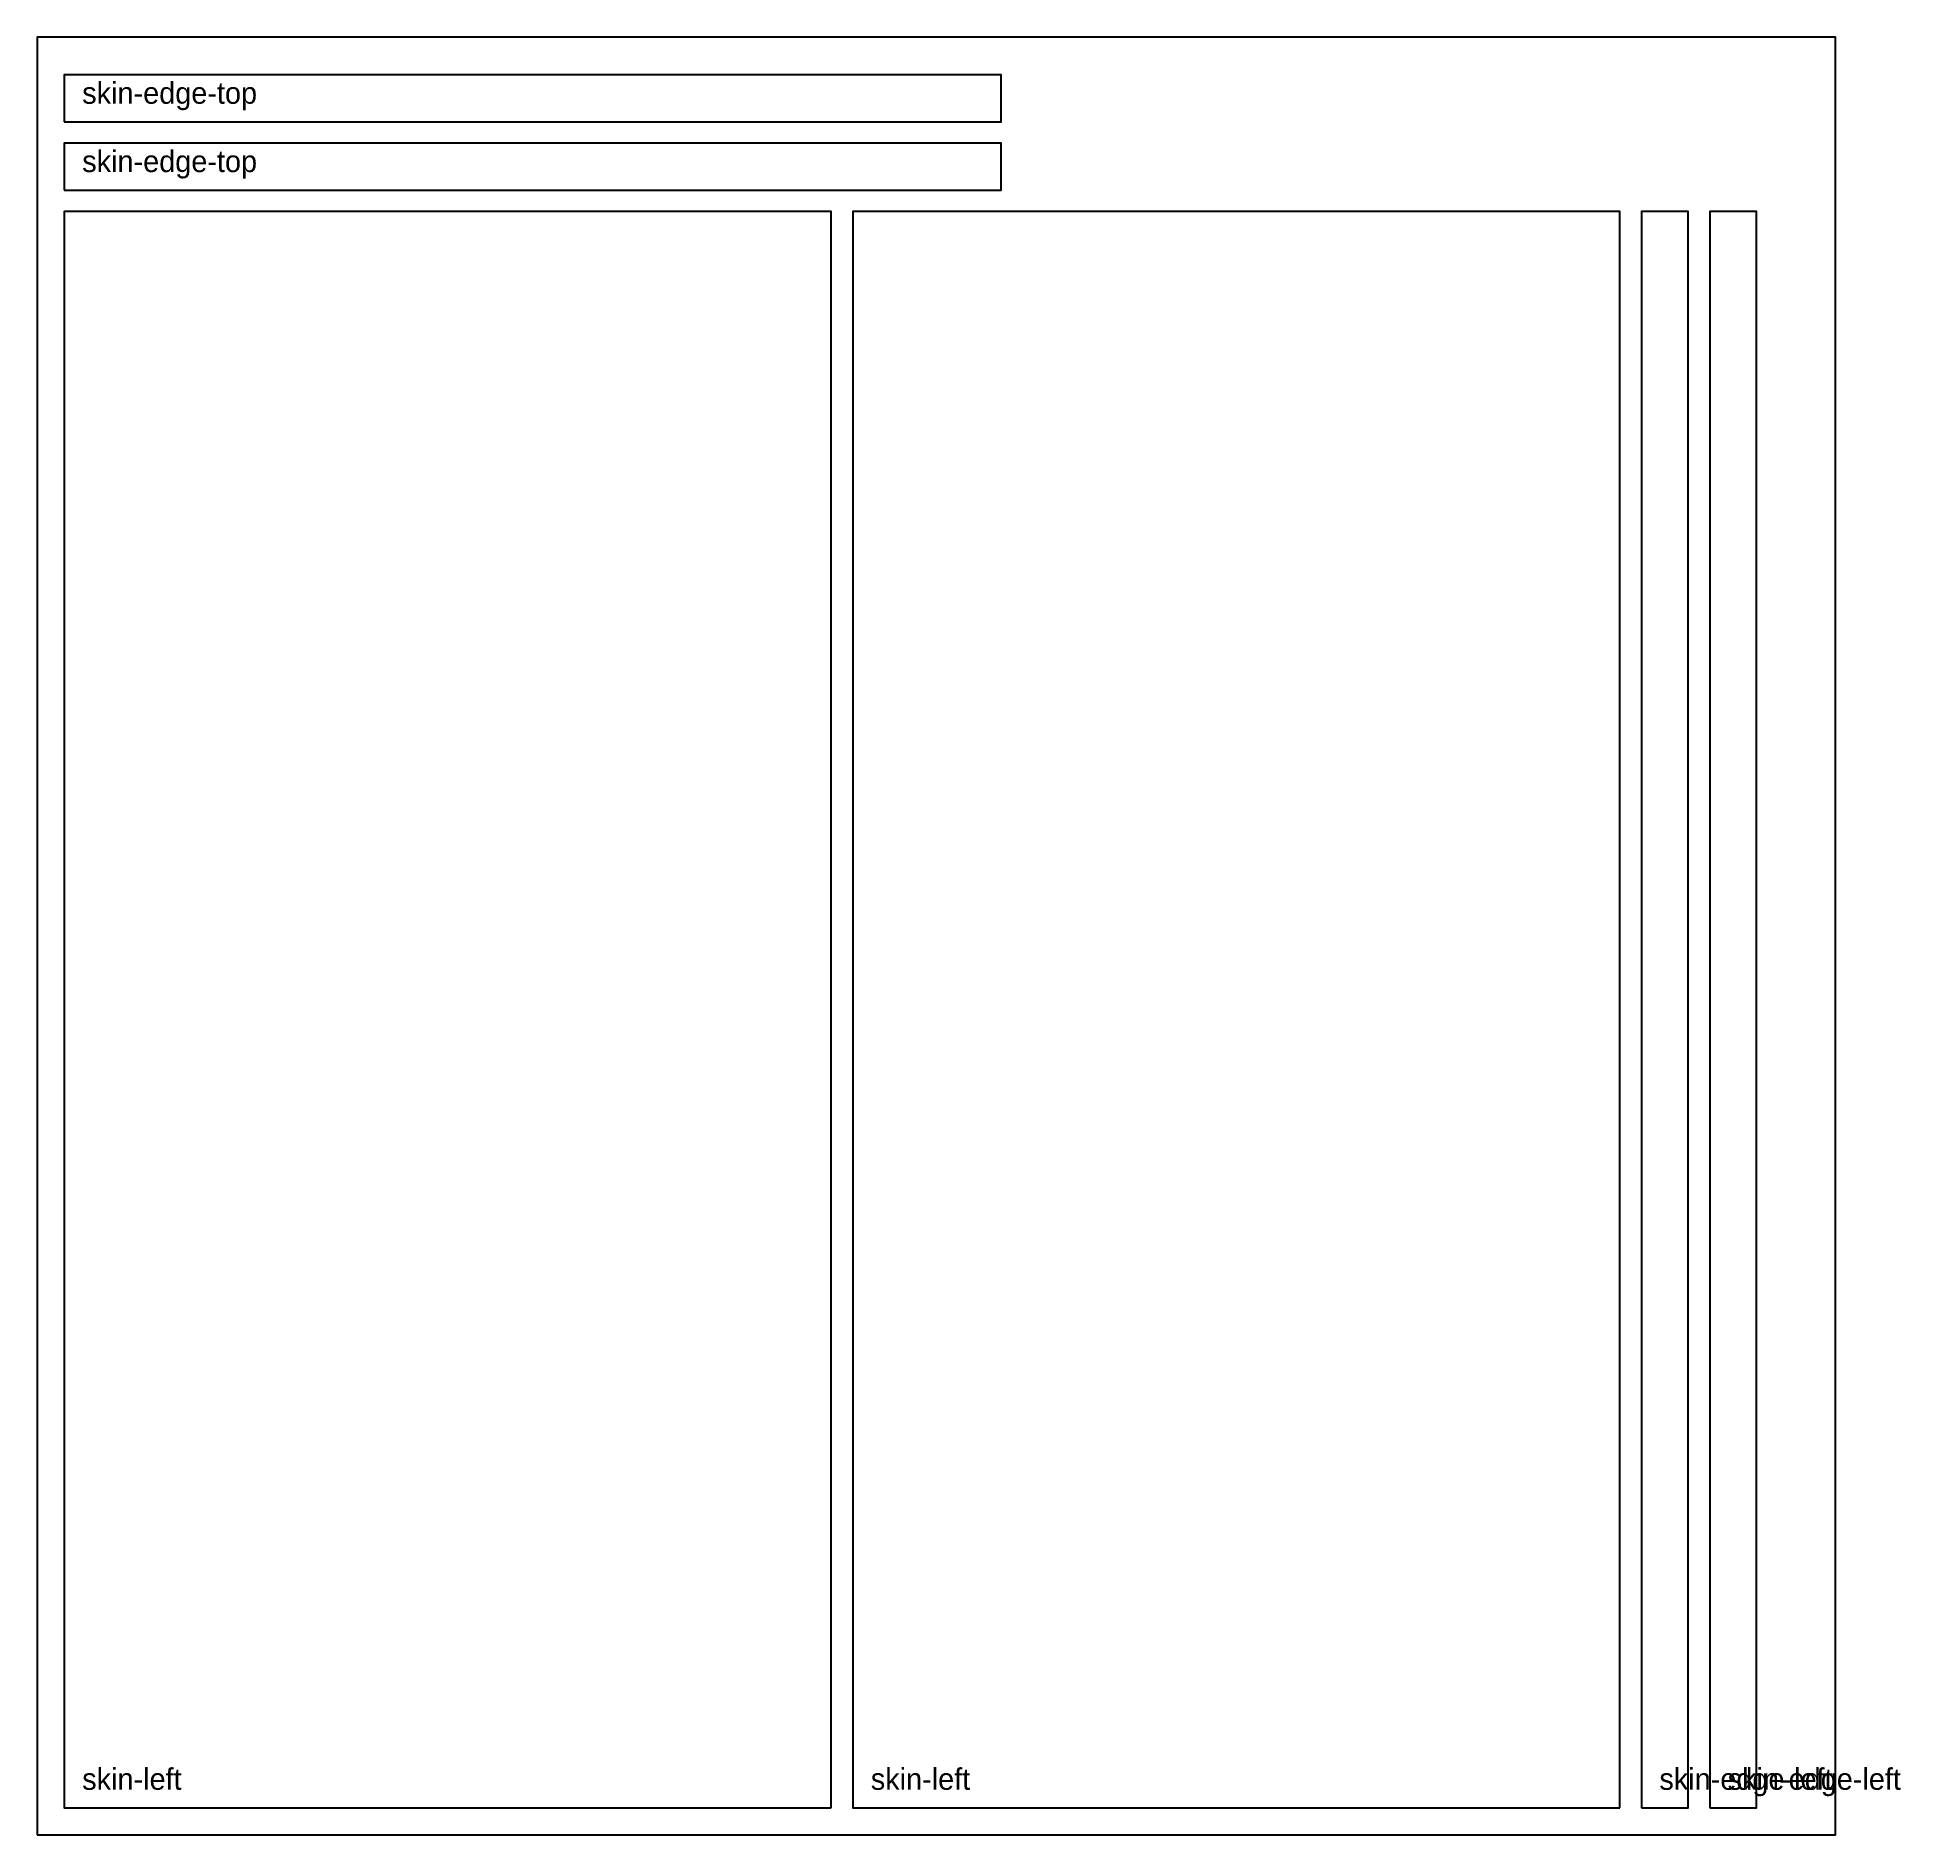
# Model space of a CAD drawing. Header units: millimetres. Extents: x 0 to 1036, y 0 to 1000.
import ezdxf

# ---------------------------------------------------------------- set-up
doc = ezdxf.new("R2010")
doc.units = ezdxf.units.MM
doc.layers.add('CUT_OUTSIDE', color=1, linetype='Continuous')

msp = doc.modelspace()

# ---------------------------------------------------------------- linework, layer by layer
at = {"layer": 'CUT_OUTSIDE'}
for points in [[(15, 953), (536, 953), (536, 979), (15, 979), (15, 953)], [(15, 915), (536, 915), (536, 941), (15, 941), (15, 915)], [(441.5, 15), (441.5, 903), (15, 903), (15, 15), (441.5, 15)], [(880, 15), (880, 903), (453.5, 903), (453.5, 15), (880, 15)], [(892, 15), (918, 15), (918, 903), (892, 903), (892, 15)], [(930, 15), (956, 15), (956, 903), (930, 903), (930, 15)]]:
    msp.add_lwpolyline(points, close=True, dxfattribs=at)
at = {"layer": 'SHEET_EDGE'}
msp.add_lwpolyline([(0, 0), (1000, 0), (1000, 1000), (0, 1000)], close=True, dxfattribs=at)

# ---------------------------------------------------------------- texts
at = {"layer": 'NOTES'}
for s, p in [('skin-edge-top', (25, 963)), ('skin-edge-top', (25, 925)), ('skin-left', (25, 25)), ('skin-left', (463.5, 25)), ('skin-edge-left', (902, 25)), ('skin-edge-left', (940, 25))]:
    msp.add_text(s, height=12, dxfattribs=at).set_placement(p)

doc.saveas('drawing.dxf')
